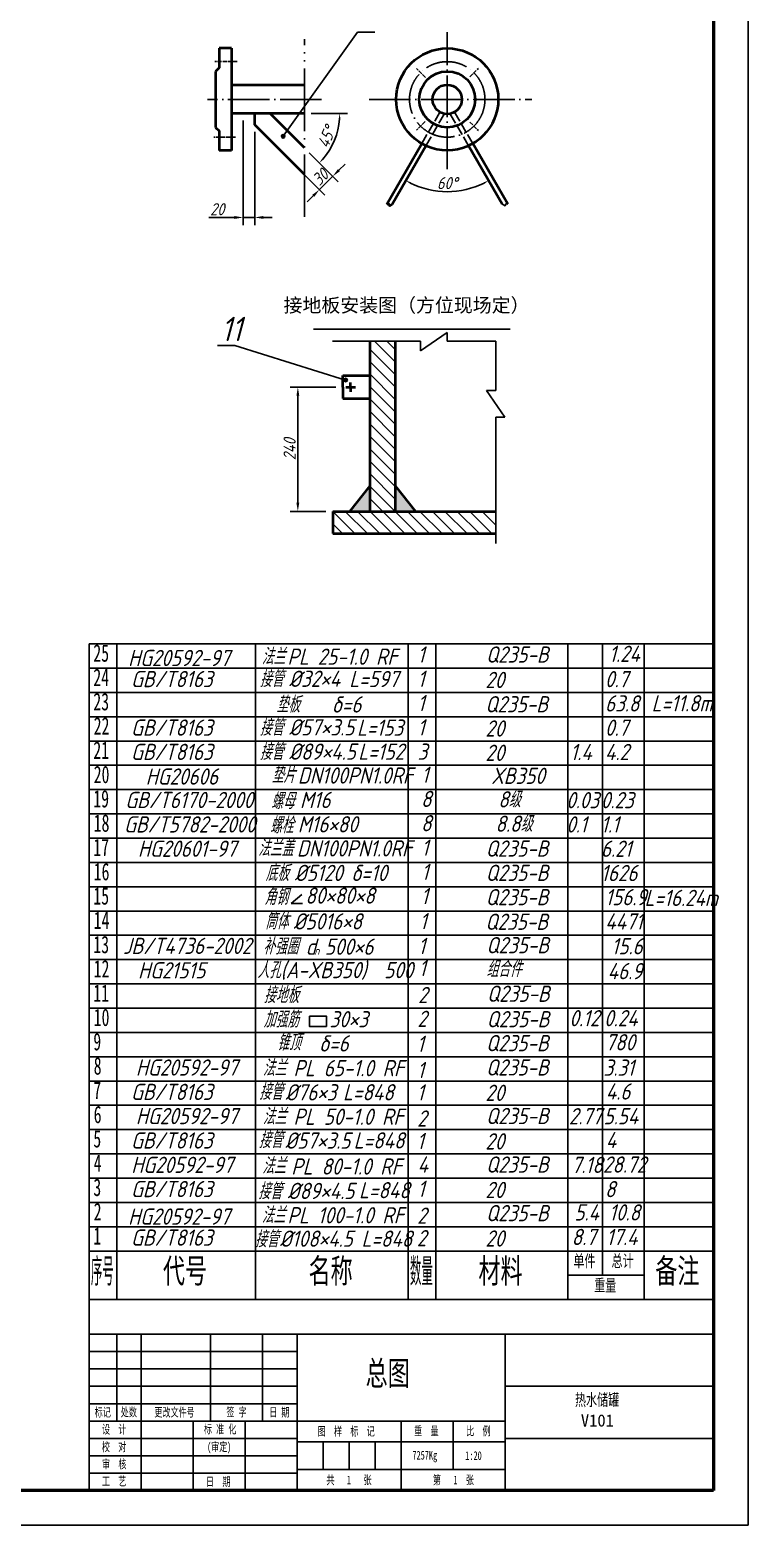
# Model space of a CAD drawing. Header units: millimetres. Extents: x -24031 to -12150, y -76529 to -59709.
# Drawn here: x -16293 to -12150, y -76529 to -67910 of the extents above; entities that cross this region are included whole.
import ezdxf

# ---------------------------------------------------------------- set-up
doc = ezdxf.new("R2010")
doc.units = ezdxf.units.MM
for name, pattern in [('ACAD_ISO02W100', [15, 12, -3]), ('ACAD_ISO04W100', [30, 24, -3, 0, -3]), ('ACAD_ISO05W100', [33, 24, -3, 0, -3, 0, -3])]:
    doc.linetypes.add(name, pattern=pattern)
for name, color, linetype in [('双点划线', 5, 'ACAD_ISO05W100'), ('标注', 254, 'Continuous'), ('点划线', 1, 'ACAD_ISO04W100'), ('点画线', 1, 'ACAD_ISO04W100'), ('细实线', 253, 'Continuous'), ('虚线', 2, 'ACAD_ISO02W100')]:
    doc.layers.add(name, color=color, linetype=linetype)
doc.layers.add('粗实线', color=4, linetype='Continuous', lineweight=40)
doc.styles.add('GB', font='gbeitc.shx', dxfattribs={"bigfont": 'gbcbig.shx'})
doc.styles.get("Standard").update_dxf_attribs({"font": 'SIMFANG.TTF'})
doc.styles.add('TextStyle0', font='SIMFANG.TTF', dxfattribs={"width": 0.34603})
doc.styles.add('标准', font='SIMFANG.TTF', dxfattribs={"width": 0.667})
doc.dimstyles.new('GB$0', dxfattribs={"dimscale": 20, "dimtxt": 3.5, "dimasz": 2.5, "dimexe": 2.25, "dimexo": 2, "dimtad": 1, "dimdec": 0, "dimtxsty": 'GB', "dimcen": 2.5, "dimadec": 0, "dimazin": 0, "dimtfac": 1, "dimtdec": 0, "dimtmove": 0, "dimatfit": 3, "dimfxl": 0, "dimarcsym": 0})
doc.dimstyles.new('GB$2', dxfattribs={"dimscale": 20, "dimtxt": 3.5, "dimasz": 2.5, "dimexe": 2.25, "dimexo": 2, "dimtad": 1, "dimdec": 0, "dimtxsty": 'GB', "dimcen": 2.5, "dimadec": 0, "dimazin": 0, "dimtfac": 1, "dimtdec": 0, "dimtmove": 0, "dimatfit": 3, "dimfxl": 0, "dimarcsym": 0})

# ---------------------------------------------------------------- blocks, each defined once
blk = doc.blocks.new('*D28')
at = {"layer": 'Defpoints', "color": 0}
for p in [(-14488, -69968.8), (-14747.2, -70685.1), (-14545.4, -70685.1)]:
    blk.add_point(p, dxfattribs=at)
at = {"layer": '标注', "color": 0, "lineweight": -2}
for p, q in [((-14528, -69968.8), (-14792.2, -69968.8)), ((-14747.2, -70018.8), (-14747.2, -70635.1)), ((-14585.4, -70685.1), (-14792.2, -70685.1))]:
    blk.add_line(p, q, dxfattribs=at)
at = {"layer": '标注', "color": 0}
for points in [[(-14755.6, -70018.8), (-14738.9, -70018.8), (-14747.2, -69968.8)], [(-14755.6, -70635.1), (-14738.9, -70635.1), (-14747.2, -70685.1)]]:
    blk.add_solid(points, dxfattribs=at)
at = {"layer": '标注', "color": 0, "insert": (-14794.7, -70326.9), "char_height": 70, "attachment_point": 5, "rotation": 90, "style": 'GB'}
blk.add_mtext('240', dxfattribs=at)
blk = doc.blocks.new('*D31')
at = {"layer": 'Defpoints', "color": 0}
for p in [(-14709.7, -68589.3), (-14786.9, -68666.4), (-14622.8, -68830.5)]:
    blk.add_point(p, dxfattribs=at)
at = {"layer": '标注', "color": 0, "lineweight": -2}
for p, q in [((-14758.6, -68694.7), (-14591, -68862.3)), ((-14681.5, -68617.6), (-14513.9, -68785.2)), ((-14510.3, -68718), (-14475, -68682.7)), ((-14545.7, -68753.4), (-14622.8, -68830.5)), ((-14658.2, -68865.9), (-14693.5, -68901.2))]:
    blk.add_line(p, q, dxfattribs=at)
at = {"layer": '标注', "color": 0}
for points in [[(-14516.2, -68712.1), (-14504.4, -68723.9), (-14545.7, -68753.4)], [(-14664.1, -68860), (-14652.3, -68871.7), (-14622.8, -68830.5)]]:
    blk.add_solid(points, dxfattribs=at)
at = {"layer": '标注', "color": 0, "insert": (-14617.8, -68758.3), "char_height": 70, "attachment_point": 5, "rotation": 45, "style": 'GB'}
blk.add_mtext('30', dxfattribs=at)
blk = doc.blocks.new('*D32')
at = {"layer": 'Defpoints', "color": 0}
for p in [(-15129.9, -68392.1), (-14906.9, -68392.1), (-14709.7, -68392.1), (-14709.7, -68589.3), (-14559.4, -68592.8)]:
    blk.add_point(p, dxfattribs=at)
at = {"layer": '标注', "color": 0, "lineweight": -2}
for p, q in [((-14669.7, -68392.1), (-14460.6, -68392.1)), ((-14681.5, -68617.6), (-14591.3, -68707.7))]:
    blk.add_line(p, q, dxfattribs=at)
blk.add_arc((-14906.9, -68392.1), 401.3, 319.28426, 355.71574, dxfattribs=at)
at = {"layer": '标注', "color": 0}
for points in [[(-14511.7, -68421.9), (-14501.7, -68422.3), (-14505.6, -68392.1)], [(-14599.1, -68657.3), (-14606.4, -68650.5), (-14623.2, -68675.9)]]:
    blk.add_solid(points, dxfattribs=at)
at = {"layer": '标注', "color": 0, "insert": (-14581.8, -68526.8), "char_height": 70, "attachment_point": 5, "rotation": 67.5, "style": 'GB'}
blk.add_mtext('45°', dxfattribs=at)
blk = doc.blocks.new('*D33')
at = {"layer": 'Defpoints', "color": 0}
for p in [(-14008.3, -68577.3), (-13762.9, -68577.6), (-13968.5, -68834.8), (-14202.7, -68914.1), (-13568.6, -68914.1)]:
    blk.add_point(p, dxfattribs=at)
at = {"layer": '标注', "color": 0, "lineweight": -2}
blk.add_arc((-13885.7, -68364.9), 477.2, 243.60274, 296.39726, dxfattribs=at)
at = {"layer": '标注', "color": 0}
for points in [[(-14100.2, -68796.7), (-14095.5, -68787.9), (-14124.3, -68778.2)], [(-13675.9, -68787.9), (-13671.2, -68796.7), (-13647.1, -68778.2)]]:
    blk.add_solid(points, dxfattribs=at)
at = {"layer": '标注', "color": 0, "insert": (-13885.7, -68792.7), "char_height": 70, "attachment_point": 5, "style": 'GB'}
blk.add_mtext('60°', dxfattribs=at)
blk = doc.blocks.new('*D30')
at = {"layer": 'Defpoints', "color": 0}
for p in [(-15063.1, -68392.1), (-14996.1, -68457.2), (-15063.1, -68990.8)]:
    blk.add_point(p, dxfattribs=at)
at = {"layer": '标注', "color": 0, "lineweight": -2}
for p, q in [((-15063.1, -68432.1), (-15063.1, -69035.8)), ((-14996.1, -68497.2), (-14996.1, -69035.8)), ((-15113.1, -68990.8), (-15261, -68990.8)), ((-14996.1, -68990.8), (-15063.1, -68990.8)), ((-14946.1, -68990.8), (-14896.1, -68990.8))]:
    blk.add_line(p, q, dxfattribs=at)
at = {"layer": '标注', "color": 0}
for points in [[(-15113.1, -68982.4), (-15113.1, -68999.1), (-15063.1, -68990.8)], [(-14946.1, -68982.4), (-14946.1, -68999.1), (-14996.1, -68990.8)]]:
    blk.add_solid(points, dxfattribs=at)
at = {"layer": '标注', "color": 0, "insert": (-15212, -68943.3), "char_height": 70, "attachment_point": 5, "style": 'GB'}
blk.add_mtext('20', dxfattribs=at)

msp = doc.modelspace()

# ---------------------------------------------------------------- hatches: boundary and pattern name
h = msp.add_hatch()
h.set_pattern_fill('ANSI31', color=256, scale=16, angle=90, style=0)
h.set_pattern_definition([(135, (190.183, 501.55), (-35.921024, -35.921024), [])])
h.paths.add_polyline_path([(-14186.3, -69704.7), (-14332.7, -69704.7), (-14332.7, -70685.1), (-14186.3, -70685.1)])
h.paths.add_polyline_path([(-14545.4, -70685.1), (-14545.4, -70813.1), (-13604.9, -70813.1), (-13604.9, -70685.1)])
h = msp.add_hatch(color=256)
h.paths.add_polyline_path([(-14332.7, -70538.2), (-14449.7, -70685.1), (-14332.7, -70685.1)])
h.paths.add_polyline_path([(-14186.3, -70685.1), (-14069.3, -70685.1), (-14186.3, -70538.2)])
at = {"layer": '细实线'}
for points in [[(-14822.1, -68522.7, -1), (-14842.1, -68522.7, -1)], [(-14481.7, -69928, 1), (-14461.7, -69928, 1)]]:
    msp.add_hatch(color=256, dxfattribs=at).paths.add_polyline_path(points)

# ---------------------------------------------------------------- linework, layer by layer
at = {"lineweight": -3}
for p, q in [((-12150.6, -59708.8), (-12150.6, -76528.8)), ((-15950.6, -71588.8), (-15950.6, -71448.8)), ((-12350.6, -71448.8), (-15950.6, -71448.8)), ((-12350.6, -71448.8), (-15950.6, -71448.8)), ((-15790.6, -72288.8), (-15790.6, -71448.8)), ((-14990.6, -71588.8), (-14990.6, -71448.8)), ((-14110.6, -71588.8), (-14110.6, -71448.8)), ((-13950.6, -71588.8), (-13950.6, -71448.8)), ((-13190.6, -71588.8), (-13190.6, -71448.8)), ((-12990.6, -71588.8), (-12990.6, -71448.8)), ((-12750.6, -71588.8), (-12750.6, -71448.8)), ((-15950.6, -71728.8), (-15950.6, -71588.8)), ((-12350.6, -71588.8), (-15950.6, -71588.8)), ((-12350.6, -71588.8), (-15950.6, -71588.8)), ((-12350.6, -71588.8), (-15950.6, -71588.8)), ((-12350.6, -71588.8), (-15950.6, -71588.8)), ((-14990.6, -71728.8), (-14990.6, -71588.8)), ((-14110.6, -71728.8), (-14110.6, -71588.8)), ((-13950.6, -71728.8), (-13950.6, -71588.8)), ((-13190.6, -71728.8), (-13190.6, -71588.8)), ((-12990.6, -71728.8), (-12990.6, -71588.8)), ((-12750.6, -71728.8), (-12750.6, -71588.8)), ((-15950.6, -71868.8), (-15950.6, -71728.8)), ((-12350.6, -71728.8), (-15950.6, -71728.8)), ((-12350.6, -71728.8), (-15950.6, -71728.8)), ((-12350.6, -71728.8), (-15950.6, -71728.8)), ((-12350.6, -71728.8), (-15950.6, -71728.8)), ((-14990.6, -71868.8), (-14990.6, -71728.8)), ((-14990.6, -71868.8), (-14990.6, -71728.8)), ((-14110.6, -71868.8), (-14110.6, -71728.8)), ((-14110.6, -71868.8), (-14110.6, -71728.8)), ((-13950.6, -71868.8), (-13950.6, -71728.8)), ((-13950.6, -71868.8), (-13950.6, -71728.8)), ((-13190.6, -71868.8), (-13190.6, -71728.8)), ((-13190.6, -71868.8), (-13190.6, -71728.8)), ((-12990.6, -71868.8), (-12990.6, -71728.8)), ((-12990.6, -71868.8), (-12990.6, -71728.8)), ((-12750.6, -71868.8), (-12750.6, -71728.8)), ((-12750.6, -71868.8), (-12750.6, -71728.8)), ((-12350.6, -71868.8), (-15950.6, -71868.8)), ((-15950.6, -72008.8), (-15950.6, -71868.8)), ((-12350.6, -71868.8), (-15950.6, -71868.8)), ((-12350.6, -71868.8), (-15950.6, -71868.8)), ((-12350.6, -71868.8), (-15950.6, -71868.8)), ((-12350.6, -71868.8), (-15950.6, -71868.8)), ((-12350.6, -71868.8), (-15950.6, -71868.8)), ((-14990.6, -72008.8), (-14990.6, -71868.8)), ((-14110.6, -72008.8), (-14110.6, -71868.8)), ((-13950.6, -72008.8), (-13950.6, -71868.8)), ((-13190.6, -72008.8), (-13190.6, -71868.8)), ((-12990.6, -72008.8), (-12990.6, -71868.8)), ((-12750.6, -72008.8), (-12750.6, -71868.8)), ((-12350.6, -72008.8), (-15950.6, -72008.8)), ((-15950.6, -72148.8), (-15950.6, -72008.8)), ((-12350.6, -72008.8), (-15950.6, -72008.8)), ((-14990.6, -72148.8), (-14990.6, -72008.8)), ((-14110.6, -72148.8), (-14110.6, -72008.8)), ((-13950.6, -72148.8), (-13950.6, -72008.8)), ((-13190.6, -72148.8), (-13190.6, -72008.8)), ((-12990.6, -72148.8), (-12990.6, -72008.8)), ((-12750.6, -72148.8), (-12750.6, -72008.8)), ((-12350.6, -72148.8), (-15950.6, -72148.8)), ((-15950.6, -72288.8), (-15950.6, -72148.8)), ((-14990.6, -72288.8), (-14990.6, -72148.8)), ((-14110.6, -72288.8), (-14110.6, -72148.8)), ((-13950.6, -72288.8), (-13950.6, -72148.8)), ((-13190.6, -72288.8), (-13190.6, -72148.8)), ((-12990.6, -72288.8), (-12990.6, -72148.8)), ((-12750.6, -72288.8), (-12750.6, -72148.8)), ((-12350.6, -72288.8), (-15950.6, -72288.8)), ((-15950.6, -72428.8), (-15950.6, -72288.8)), ((-12350.6, -72288.8), (-15950.6, -72288.8)), ((-15790.6, -72428.8), (-15790.6, -72288.8)), ((-14990.6, -72428.8), (-14990.6, -72288.8)), ((-14110.6, -72428.8), (-14110.6, -72288.8)), ((-13950.6, -72428.8), (-13950.6, -72288.8)), ((-13190.6, -72428.8), (-13190.6, -72288.8)), ((-12990.6, -72428.8), (-12990.6, -72288.8)), ((-12750.6, -72428.8), (-12750.6, -72288.8)), ((-12350.6, -72428.8), (-15950.6, -72428.8)), ((-15950.6, -72568.8), (-15950.6, -72428.8)), ((-12350.6, -72428.8), (-15950.6, -72428.8)), ((-15790.6, -72568.8), (-15790.6, -72428.8)), ((-14990.6, -72568.8), (-14990.6, -72428.8)), ((-14110.6, -72568.8), (-14110.6, -72428.8)), ((-13950.6, -72568.8), (-13950.6, -72428.8)), ((-13190.6, -72568.8), (-13190.6, -72428.8)), ((-12990.6, -72568.8), (-12990.6, -72428.8)), ((-12750.6, -72568.8), (-12750.6, -72428.8)), ((-12350.6, -72568.8), (-15950.6, -72568.8)), ((-15950.6, -72708.8), (-15950.6, -72568.8)), ((-12350.6, -72568.8), (-15950.6, -72568.8)), ((-15790.6, -72708.8), (-15790.6, -72568.8)), ((-14990.6, -72708.8), (-14990.6, -72568.8)), ((-14110.6, -72708.8), (-14110.6, -72568.8)), ((-13950.6, -72708.8), (-13950.6, -72568.8)), ((-13190.6, -72708.8), (-13190.6, -72568.8)), ((-12990.6, -72708.8), (-12990.6, -72568.8)), ((-12750.6, -72708.8), (-12750.6, -72568.8)), ((-12350.6, -72708.8), (-15950.6, -72708.8)), ((-15950.6, -72848.8), (-15950.6, -72708.8)), ((-15790.6, -72848.8), (-15790.6, -72708.8)), ((-14990.6, -72848.8), (-14990.6, -72708.8)), ((-14110.6, -72848.8), (-14110.6, -72708.8)), ((-13950.6, -72848.8), (-13950.6, -72708.8)), ((-13190.6, -72848.8), (-13190.6, -72708.8)), ((-12990.6, -72848.8), (-12990.6, -72708.8)), ((-12750.6, -72848.8), (-12750.6, -72708.8)), ((-12350.6, -72848.8), (-15950.6, -72848.8)), ((-15950.6, -72988.8), (-15950.6, -72848.8)), ((-12350.6, -72848.8), (-15950.6, -72848.8)), ((-15790.6, -72988.8), (-15790.6, -72848.8)), ((-14990.6, -72988.8), (-14990.6, -72848.8)), ((-14110.6, -72988.8), (-14110.6, -72848.8)), ((-13950.6, -72988.8), (-13950.6, -72848.8)), ((-13190.6, -72988.8), (-13190.6, -72848.8)), ((-12990.6, -72988.8), (-12990.6, -72848.8)), ((-12750.6, -72988.8), (-12750.6, -72848.8)), ((-12350.6, -72988.8), (-15950.6, -72988.8)), ((-15950.6, -73128.8), (-15950.6, -72988.8)), ((-15790.6, -73128.8), (-15790.6, -72988.8)), ((-14990.6, -73128.8), (-14990.6, -72988.8)), ((-14110.6, -73128.8), (-14110.6, -72988.8)), ((-13950.6, -73128.8), (-13950.6, -72988.8)), ((-13190.6, -73128.8), (-13190.6, -72988.8)), ((-12990.6, -73128.8), (-12990.6, -72988.8)), ((-12750.6, -73128.8), (-12750.6, -72988.8)), ((-12350.6, -73128.8), (-15950.6, -73128.8)), ((-15950.6, -73268.8), (-15950.6, -73128.8)), ((-12350.6, -73128.8), (-15950.6, -73128.8)), ((-15790.6, -73268.8), (-15790.6, -73128.8)), ((-14990.6, -73268.8), (-14990.6, -73128.8)), ((-14110.6, -73268.8), (-14110.6, -73128.8)), ((-13950.6, -73268.8), (-13950.6, -73128.8)), ((-13190.6, -73268.8), (-13190.6, -73128.8)), ((-12990.6, -73268.8), (-12990.6, -73128.8)), ((-12750.6, -73268.8), (-12750.6, -73128.8)), ((-12350.6, -73268.8), (-15950.6, -73268.8)), ((-15950.6, -73408.8), (-15950.6, -73268.8)), ((-15790.6, -73408.8), (-15790.6, -73268.8)), ((-14110.6, -73408.8), (-14110.6, -73268.8)), ((-13950.6, -73408.8), (-13950.6, -73268.8)), ((-13190.6, -73408.8), (-13190.6, -73268.8)), ((-12990.6, -73408.8), (-12990.6, -73268.8)), ((-12750.6, -73408.8), (-12750.6, -73268.8)), ((-12350.6, -73408.8), (-15950.6, -73408.8)), ((-15950.6, -73548.8), (-15950.6, -73408.8)), ((-12350.6, -73408.8), (-15950.6, -73408.8)), ((-15790.6, -73548.8), (-15790.6, -73408.8)), ((-15790.6, -73548.8), (-15790.6, -73408.8)), ((-14990.6, -73548.8), (-14990.6, -73408.8)), ((-14990.6, -73548.8), (-14990.6, -73408.8)), ((-14110.6, -73548.8), (-14110.6, -73408.8)), ((-14110.6, -73548.8), (-14110.6, -73408.8)), ((-13950.6, -73548.8), (-13950.6, -73408.8)), ((-13950.6, -73548.8), (-13950.6, -73408.8)), ((-13190.6, -73548.8), (-13190.6, -73408.8)), ((-13190.6, -73548.8), (-13190.6, -73408.8)), ((-12990.6, -73548.8), (-12990.6, -73408.8)), ((-12990.6, -73548.8), (-12990.6, -73408.8)), ((-12750.6, -73548.8), (-12750.6, -73408.8)), ((-12750.6, -73548.8), (-12750.6, -73408.8)), ((-12350.6, -73548.8), (-15950.6, -73548.8)), ((-15950.6, -73688.8), (-15950.6, -73548.8)), ((-15790.6, -73688.8), (-15790.6, -73548.8)), ((-15790.6, -73688.8), (-15790.6, -73548.8)), ((-14990.6, -73688.8), (-14990.6, -73548.8)), ((-14990.6, -73688.8), (-14990.6, -73548.8)), ((-14110.6, -73688.8), (-14110.6, -73548.8)), ((-14110.6, -73688.8), (-14110.6, -73548.8)), ((-13950.6, -73688.8), (-13950.6, -73548.8)), ((-13950.6, -73688.8), (-13950.6, -73548.8)), ((-13190.6, -73688.8), (-13190.6, -73548.8)), ((-13190.6, -73688.8), (-13190.6, -73548.8)), ((-12990.6, -73688.8), (-12990.6, -73548.8)), ((-12990.6, -73688.8), (-12990.6, -73548.8)), ((-12750.6, -73688.8), (-12750.6, -73548.8)), ((-12750.6, -73688.8), (-12750.6, -73548.8)), ((-12350.6, -73688.8), (-15950.6, -73688.8)), ((-15950.6, -73828.8), (-15950.6, -73688.8)), ((-12350.6, -73688.8), (-15950.6, -73688.8)), ((-15790.6, -73828.8), (-15790.6, -73688.8)), ((-14990.6, -73828.8), (-14990.6, -73688.8)), ((-14110.6, -73828.8), (-14110.6, -73688.8)), ((-13950.6, -73828.8), (-13950.6, -73688.8)), ((-13190.6, -73828.8), (-13190.6, -73688.8)), ((-12990.6, -73828.8), (-12990.6, -73688.8)), ((-12750.6, -73828.8), (-12750.6, -73688.8)), ((-12350.6, -73828.8), (-15950.6, -73828.8)), ((-15950.6, -73968.8), (-15950.6, -73828.8)), ((-15790.6, -73968.8), (-15790.6, -73828.8)), ((-14990.6, -73968.8), (-14990.6, -73828.8)), ((-14990.6, -73968.8), (-14990.6, -73828.8)), ((-14110.6, -73968.8), (-14110.6, -73828.8)), ((-14110.6, -73968.8), (-14110.6, -73828.8)), ((-13950.6, -73968.8), (-13950.6, -73828.8)), ((-13950.6, -73968.8), (-13950.6, -73828.8)), ((-13190.6, -73968.8), (-13190.6, -73828.8)), ((-13190.6, -73968.8), (-13190.6, -73828.8)), ((-12990.6, -73968.8), (-12990.6, -73828.8)), ((-12990.6, -73968.8), (-12990.6, -73828.8)), ((-12750.6, -73968.8), (-12750.6, -73828.8)), ((-12750.6, -73968.8), (-12750.6, -73828.8)), ((-12350.6, -73968.8), (-15950.6, -73968.8)), ((-15950.6, -74108.8), (-15950.6, -73968.8)), ((-12350.6, -73968.8), (-15950.6, -73968.8)), ((-15790.6, -74108.8), (-15790.6, -73968.8)), ((-14990.6, -74108.8), (-14990.6, -73968.8)), ((-14990.6, -74108.8), (-14990.6, -73968.8)), ((-14110.6, -74108.8), (-14110.6, -73968.8)), ((-14110.6, -74108.8), (-14110.6, -73968.8)), ((-13950.6, -74108.8), (-13950.6, -73968.8)), ((-13950.6, -74108.8), (-13950.6, -73968.8)), ((-13190.6, -74108.8), (-13190.6, -73968.8)), ((-13190.6, -74108.8), (-13190.6, -73968.8)), ((-12990.6, -74108.8), (-12990.6, -73968.8)), ((-12990.6, -74108.8), (-12990.6, -73968.8)), ((-12750.6, -74108.8), (-12750.6, -73968.8)), ((-12750.6, -74108.8), (-12750.6, -73968.8)), ((-12350.6, -74108.8), (-15950.6, -74108.8)), ((-15950.6, -74248.8), (-15950.6, -74108.8)), ((-15790.6, -74248.8), (-15790.6, -74108.8)), ((-14990.6, -74248.8), (-14990.6, -74108.8)), ((-14110.6, -74248.8), (-14110.6, -74108.8)), ((-13950.6, -74248.8), (-13950.6, -74108.8)), ((-13190.6, -74248.8), (-13190.6, -74108.8)), ((-12990.6, -74248.8), (-12990.6, -74108.8)), ((-12750.6, -74248.8), (-12750.6, -74108.8)), ((-12350.6, -74248.8), (-15950.6, -74248.8)), ((-15950.6, -74388.8), (-15950.6, -74248.8)), ((-12350.6, -74248.8), (-15950.6, -74248.8)), ((-15790.6, -74388.8), (-15790.6, -74248.8)), ((-14990.6, -74388.8), (-14990.6, -74248.8)), ((-14110.6, -74388.8), (-14110.6, -74248.8)), ((-13950.6, -74388.8), (-13950.6, -74248.8)), ((-13190.6, -74388.8), (-13190.6, -74248.8)), ((-12990.6, -74388.8), (-12990.6, -74248.8)), ((-12750.6, -74388.8), (-12750.6, -74248.8)), ((-12350.6, -74388.8), (-15950.6, -74388.8)), ((-15950.6, -74528.8), (-15950.6, -74388.8)), ((-15790.6, -74528.8), (-15790.6, -74388.8)), ((-14990.6, -74528.8), (-14990.6, -74388.8)), ((-14110.6, -74528.8), (-14110.6, -74388.8)), ((-13950.6, -74528.8), (-13950.6, -74388.8)), ((-13190.6, -74528.8), (-13190.6, -74388.8)), ((-12990.6, -74528.8), (-12990.6, -74388.8)), ((-12750.6, -74528.8), (-12750.6, -74388.8)), ((-12350.6, -74528.8), (-15950.6, -74528.8)), ((-15950.6, -74668.8), (-15950.6, -74528.8)), ((-12350.6, -74528.8), (-15950.6, -74528.8)), ((-15790.6, -74668.8), (-15790.6, -74528.8)), ((-14990.6, -74668.8), (-14990.6, -74528.8)), ((-14110.6, -74668.8), (-14110.6, -74528.8)), ((-13950.6, -74668.8), (-13950.6, -74528.8)), ((-13190.6, -74668.8), (-13190.6, -74528.8)), ((-12990.6, -74668.8), (-12990.6, -74528.8)), ((-12750.6, -74668.8), (-12750.6, -74528.8)), ((-12350.6, -74668.8), (-15950.6, -74668.8)), ((-15950.6, -74808.8), (-15950.6, -74668.8)), ((-15790.6, -74808.8), (-15790.6, -74668.8)), ((-14990.6, -74808.8), (-14990.6, -74668.8)), ((-14110.6, -74808.8), (-14110.6, -74668.8)), ((-13950.6, -74808.8), (-13950.6, -74668.8)), ((-13190.6, -74808.8), (-13190.6, -74668.8)), ((-12990.6, -74808.8), (-12990.6, -74668.8)), ((-12750.6, -74808.8), (-12750.6, -74668.8)), ((-12350.6, -74808.8), (-12350.6, -74668.8)), ((-12350.6, -74808.8), (-15950.6, -74808.8)), ((-15950.6, -74948.8), (-15950.6, -74808.8)), ((-12350.6, -74808.8), (-15950.6, -74808.8)), ((-15790.6, -74948.8), (-15790.6, -74808.8)), ((-14990.6, -74948.8), (-14990.6, -74808.8)), ((-14110.6, -74948.8), (-14110.6, -74808.8)), ((-13950.6, -74948.8), (-13950.6, -74808.8)), ((-13190.6, -74948.8), (-13190.6, -74808.8)), ((-12990.6, -74948.8), (-12990.6, -74808.8)), ((-12750.6, -74948.8), (-12750.6, -74808.8)), ((-12350.6, -74948.8), (-12350.6, -74808.8)), ((-15950.6, -75228.8), (-15950.6, -74948.8)), ((-15790.6, -74948.8), (-15950.6, -74948.8)), ((-12350.6, -74948.8), (-15950.6, -74948.8)), ((-15790.6, -74948.8), (-15790.6, -75228.8)), ((-15790.6, -75228.8), (-15790.6, -74948.8)), ((-14990.6, -74948.8), (-15790.6, -74948.8)), ((-14990.6, -74948.8), (-14990.6, -75228.8)), ((-14990.6, -75228.8), (-14990.6, -74948.8)), ((-14110.6, -74948.8), (-14990.6, -74948.8)), ((-14110.6, -74948.8), (-14110.6, -75228.8)), ((-14110.6, -75228.8), (-14110.6, -74948.8)), ((-13950.6, -74948.8), (-14110.6, -74948.8)), ((-13950.6, -74948.8), (-13950.6, -75228.8)), ((-13950.6, -75228.8), (-13950.6, -74948.8)), ((-13190.6, -74948.8), (-13950.6, -74948.8)), ((-13190.6, -74948.8), (-13190.6, -75228.8)), ((-13190.6, -75088.8), (-13190.6, -74948.8)), ((-12990.6, -74948.8), (-13190.6, -74948.8)), ((-12990.6, -74948.8), (-12990.6, -75088.8)), ((-12990.6, -75088.8), (-12990.6, -74948.8)), ((-12750.6, -74948.8), (-12990.6, -74948.8)), ((-12750.6, -74948.8), (-12750.6, -75088.8)), ((-12750.6, -75228.8), (-12750.6, -74948.8)), ((-12350.6, -74948.8), (-12750.6, -74948.8)), ((-12350.6, -74948.8), (-12350.6, -75228.8)), ((-12350.6, -75228.8), (-12350.6, -74948.8)), ((-12350.6, -74948.8), (-12350.6, -75228.8)), ((-13190.6, -75228.8), (-13190.6, -75088.8)), ((-12750.6, -75088.8), (-13190.6, -75088.8)), ((-13190.6, -75088.8), (-12990.6, -75088.8)), ((-12990.6, -75088.8), (-12750.6, -75088.8)), ((-12750.6, -75088.8), (-12750.6, -75228.8)), ((-15950.6, -75228.8), (-15790.6, -75228.8)), ((-12350.6, -75228.8), (-15950.6, -75228.8)), ((-15950.6, -75228.8), (-15950.6, -75428.8)), ((-15790.6, -75228.8), (-14990.6, -75228.8)), ((-14990.6, -75228.8), (-14110.6, -75228.8)), ((-14110.6, -75228.8), (-13950.6, -75228.8)), ((-13950.6, -75228.8), (-13190.6, -75228.8)), ((-13190.6, -75228.8), (-12750.6, -75228.8)), ((-12750.6, -75228.8), (-12350.6, -75228.8)), ((-12350.6, -75428.8), (-12350.6, -75228.8)), ((-15950.6, -76328.8), (-15950.6, -75428.8)), ((-15950.6, -75428.8), (-12350.6, -75428.8)), ((-15950.6, -75428.8), (-12350.6, -75428.8)), ((-15790.6, -75928.8), (-15790.6, -75428.8)), ((-15650.6, -75428.8), (-15650.6, -76328.8)), ((-15250.6, -75928.8), (-15250.6, -75428.8)), ((-14950.6, -75928.8), (-14950.6, -75428.8)), ((-14750.6, -75428.8), (-14750.6, -76328.8)), ((-13550.6, -75428.8), (-13550.6, -76328.8)), ((-12350.6, -75428.8), (-12350.6, -76328.8)), ((-15950.6, -75528.8), (-14750.6, -75528.8)), ((-15950.6, -75628.8), (-14750.6, -75628.8)), ((-15950.6, -75728.8), (-14750.6, -75728.8)), ((-12350.6, -75728.8), (-13550.6, -75728.8)), ((-15950.6, -75828.8), (-14750.6, -75828.8)), ((-15950.6, -75928.8), (-13550.6, -75928.8)), ((-15350.6, -75928.8), (-15350.6, -76328.8)), ((-15050.6, -75928.8), (-15050.6, -76328.8)), ((-14150.6, -75928.8), (-14150.6, -76328.8)), ((-13850.6, -75928.8), (-13850.6, -76208.8)), ((-15950.6, -76028.8), (-14750.6, -76028.8)), ((-14750.6, -76048.8), (-13550.6, -76048.8)), ((-14600.6, -76048.8), (-14600.6, -76208.8)), ((-14450.6, -76048.8), (-14450.6, -76208.8)), ((-14300.6, -76048.8), (-14300.6, -76208.8)), ((-12350.6, -76028.8), (-13550.6, -76028.8)), ((-15950.6, -76128.8), (-14750.6, -76128.8)), ((-15950.6, -76228.8), (-15350.6, -76228.8)), ((-15350.6, -76228.8), (-14750.6, -76228.8)), ((-14750.6, -76208.8), (-13550.6, -76208.8)), ((-12150.4, -76285.8), (-12150.4, -76264.8)), ((-12350.6, -76328.8), (-15950.6, -76328.8)), ((-12150.4, -76306.8), (-12150.4, -76285.8)), ((-12150.4, -76306.8), (-12150.4, -76348.8)), ((-12150.4, -76348.8), (-12150.4, -76306.8)), ((-12150.4, -76306.8), (-12150.4, -76348.8)), ((-12150.4, -76378.8), (-12150.4, -76348.8)), ((-12150.4, -76378.8), (-12150.4, -76513.8)), ((-12150.6, -76528.8), (-24030.6, -76528.8))]:
    msp.add_line(p, q, dxfattribs=at)
at = {"lineweight": 50}
for p, q in [((-12350.6, -59908.8), (-12350.6, -76328.8)), ((-12350.6, -76328.8), (-23530.6, -76328.8))]:
    msp.add_line(p, q, dxfattribs=at)
for p, q in [((-14990.6, -73268.8), (-14990.6, -73408.8)), ((-12150.6, -76528.8), (-12150.6, -75637.8)), ((-12150.4, -75637.8), (-12150.4, -76513.8))]:
    msp.add_line(p, q)
at = {"layer": '双点划线', "ltscale": 15}
msp.add_line((-14709.7, -68987.8), (-14709.7, -67963.7), dxfattribs=at)
at = {"layer": '标注'}
for p, q in [((-14657.8, -69635.5), (-13521.9, -69635.5)), ((-14547.5, -69704.7), (-14039.6, -69704.7)), ((-14039.6, -69758.9), (-13885.1, -69653)), ((-14039.6, -69704.7), (-14039.6, -69758.9)), ((-13885.1, -69653), (-13885.1, -69704.7)), ((-13885.1, -69704.7), (-13604.9, -69704.7)), ((-13604.9, -69704.7), (-13604.9, -69987.4)), ((-13604.9, -69987.4), (-13659, -69987.4)), ((-13659, -69987.4), (-13553.2, -70141.9)), ((-13553.2, -70141.9), (-13604.9, -70141.9)), ((-13604.9, -70141.9), (-13604.9, -70422.2)), ((-13604.9, -70422.2), (-13604.9, -70869.6)), ((-14724.5, -72892.7), (-14784.8, -72945.2)), ((-14784.8, -72945.2), (-14719.9, -72945.2))]:
    msp.add_line(p, q, dxfattribs=at)
msp.add_lwpolyline([(-14680.7, -73594.8), (-14582.5, -73594.8), (-14582.5, -73654.2), (-14680.7, -73654.2)], close=True, dxfattribs=at)
msp.add_spline([(-13537, -68914.1), (-13548.8, -68914.1), (-13548.8, -68920.9), (-13568.6, -68914.1)], degree=3, dxfattribs=at)
at = {"layer": '点划线'}
for p, q in [((-15096.4, -68092.6), (-15226.9, -68092.6)), ((-14011.3, -68184.3), (-14063.4, -68132.1)), ((-13756.2, -68181), (-13706.2, -68131.1)), ((-14013.3, -68437.5), (-14062.6, -68486.7)), ((-13755.5, -68440.7), (-13706.3, -68490)), ((-15106.3, -68527.8), (-15232.6, -68527.8))]:
    msp.add_line(p, q, dxfattribs=at)
at = {"layer": '点画线', "ltscale": 10}
for p, q in [((-13885.7, -68712.2), (-13885.7, -67922)), ((-14610.1, -68310.2), (-15268, -68310.2)), ((-14336.8, -68310.2), (-13398.3, -68310.2))]:
    msp.add_line(p, q, dxfattribs=at)
msp.add_circle((-13885.7, -68310.2), 217.6, dxfattribs=at)
at = {"layer": '粗实线'}
for p, q in [((-15129.9, -68015.8), (-15201.5, -68015.8)), ((-15201.5, -68015.8), (-15201.5, -68128.5)), ((-15129.9, -68015.8), (-15129.9, -68604.6)), ((-15201.5, -68128.5), (-15222, -68148.9)), ((-15222, -68148.9), (-15222, -68471.5)), ((-14709.7, -68228.3), (-15129.9, -68228.3)), ((-14709.7, -68392.1), (-15129.9, -68392.1)), ((-14996.1, -68457.2), (-14996.1, -68392.1)), ((-14709.7, -68589.3), (-14906.9, -68392.1)), ((-15222, -68471.5), (-15201.5, -68492)), ((-15201.5, -68492), (-15201.5, -68604.6)), ((-14709.7, -68743.6), (-14996.1, -68457.2)), ((-15129.9, -68604.6), (-15201.5, -68604.6)), ((-14234.3, -68914.1), (-14032.9, -68565.2)), ((-14202.7, -68914.1), (-14008.3, -68577.3)), ((-13568.6, -68914.1), (-13762.9, -68577.6)), ((-13537, -68914.1), (-13738.4, -68565.2)), ((-14332.7, -69704.7), (-14332.7, -70685.1)), ((-14186.3, -69704.7), (-14186.3, -70685.1)), ((-14488, -69968.8), (-14488, -69902.4)), ((-14488, -69902.4), (-14332.7, -69902.4)), ((-14488, -69968.8), (-14488, -70035.1)), ((-14470.6, -69968.8), (-14415.4, -69968.8)), ((-14443, -69968.8), (-14443, -69941.8)), ((-14443, -69968.8), (-14443, -69995.7)), ((-14488, -70035.1), (-14332.7, -70035.1)), ((-14332.7, -70538.2), (-14449.7, -70685.1)), ((-14186.3, -70538.2), (-14069.3, -70685.1)), ((-14545.4, -70685.1), (-13604.9, -70685.1)), ((-14545.4, -70685.1), (-14545.4, -70813.1)), ((-14545.4, -70813.1), (-13604.9, -70813.1))]:
    msp.add_line(p, q, dxfattribs=at)
for radius in [294.4, 161.3, 84.5]:
    msp.add_circle((-13885.7, -68310.2), radius, dxfattribs=at)
msp.add_spline([(-14234.3, -68914.1), (-14220.6, -68914.1), (-14220.6, -68920.4), (-14202.7, -68914.1)], degree=3, dxfattribs=at)
at = {"layer": '细实线'}
for p, q in [((-14832.1, -68522.7), (-14404.1, -67922.8)), ((-14404.1, -67922.8), (-14304.1, -67922.8)), ((-15111, -69729.1), (-15211, -69729.1)), ((-14471.7, -69928), (-15111, -69729.1))]:
    msp.add_line(p, q, dxfattribs=at)
for centre in [(-14832.1, -68522.7), (-14471.7, -69928)]:
    msp.add_circle(centre, 10, dxfattribs=at)
at = {"layer": '虚线', "ltscale": 5}
for p, q in [((-14032.9, -68565.2), (-13927.9, -68383.4)), ((-14008.6, -68577.7), (-13902, -68393.1)), ((-13762.8, -68577.7), (-13869.4, -68393.1)), ((-13738.4, -68565.2), (-13843.4, -68383.4))]:
    msp.add_line(p, q, dxfattribs=at)

# ---------------------------------------------------------------- texts
at = {"lineweight": -3, "style": '标准', "width": 0.667}
for s, height, p in [('25', 100, (-15926.7, -71551.8)), ('24', 100, (-15926.7, -71691.8)), ('23', 100, (-15926.7, -71831.8)), ('22', 100, (-15924.6, -71971.8)), ('21', 100, (-15926.7, -72111.8)), ('20', 100, (-15924.6, -72251.8)), ('19', 100, (-15926.7, -72391.8)), ('18', 100, (-15924.6, -72531.8)), ('17', 100, (-15926.7, -72671.8)), ('16', 100, (-15924.6, -72811.8)), ('15', 100, (-15926.7, -72951.8)), ('14', 100, (-15924.6, -73091.8)), ('13', 100, (-15926.7, -73231.8)), ('12', 100, (-15924.6, -73371.8)), ('11', 100, (-15926.7, -73511.8)), ('10', 100, (-15924.6, -73651.8)), ('9', 100, (-15926.7, -73791.8)), ('8', 100, (-15924.6, -73931.8)), ('7', 100, (-15926.7, -74071.8)), ('6', 100, (-15924.6, -74211.8)), ('5', 100, (-15926.7, -74351.8)), ('4', 100, (-15924.6, -74491.8)), ('3', 100, (-15926.7, -74631.8)), ('2', 100, (-15924.6, -74771.8)), ('1', 100, (-15926.7, -74911.8)), ('标记', 50, (-15918.7, -75903.4)), ('处数', 50, (-15768.7, -75902.6)), ('更改文件', 50, (-15574.8, -75903.4)), ('号', 50, (-15390.2, -75903.4)), ('签 字', 50, (-15159.7, -75902.6)), ('日 期', 50, (-14912.7, -75903.4)), ('设  计', 50, (-15876.6, -76001.8)), ('标 准 化', 50, (-15289.2, -76000.7)), ('图  样  标  记', 50, (-14633, -76013.4)), ('重  量', 50, (-14076.6, -76011.3)), ('比  例', 50, (-13776.6, -76011.5)), ('校  对', 50, (-15877.3, -76103)), ('(', 50, (-15270.3, -76102.6)), ('审定', 50, (-15247.2, -76102.6)), (')', 50, (-15154.9, -76102.6)), ('7257Kg', 50, (-14086.6, -76150.7)), ('1:20', 50, (-13781.8, -76153.1)), ('审  核', 50, (-15876.6, -76202.6)), ('工  艺', 50, (-15877.3, -76301.1)), ('日  期', 50, (-15276.6, -76303.4)), ('共   1   张', 50, (-14582.3, -76293.4)), ('第   1  张', 50, (-13968.4, -76293.4))]:
    msp.add_text(s, height=height, dxfattribs=at).set_placement(p)
at = {"lineweight": -3, "attachment_point": 1}
for s, insert, char_height, style in [('\\fFangSong_GB2312|b0|i0|p34;序号', (-15940.6, -74992.9), 140, 'TextStyle0'), ('\\fFangSong_GB2312|b0|i0|p34;代号', (-15525.5, -74992.9), 140, '标准'), ('\\fFangSong_GB2312|b0|i0|p34;名称', (-14685.5, -74992.9), 140, '标准'), ('\\fFangSong_GB2312|b0|i0|p34;数量', (-14100.6, -74992.9), 140, 'TextStyle0'), ('\\fFangSong_GB2312|b0|i0|p34;材料', (-13705.5, -74992.9), 140, '标准'), ('\\fFangSong_GB2312|b0|i0|p34;单件', (-13158, -74970.8), 70, '标准'), ('\\fFangSong_GB2312|b0|i0|p34;总计', (-12938, -74970.8), 70, '标准'), ('\\fFangSong_GB2312|b0|i0|p34;备注', (-12685.5, -74992.9), 140, '标准'), ('\\fFangSong_GB2312|b0|i0|p34;重量', (-13038, -75110.8), 70, '标准'), ('{\\fFangSong_GB2312|b0|i0|c134|p34;总}图', (-14356.5, -75582.9), 140, '标准')]:
    msp.add_mtext(s, dxfattribs=dict(at, insert=insert, char_height=char_height, style=style))
at = {"insert": (-13148.8, -75771.1), "char_height": 70, "attachment_point": 1, "style": '标准'}
msp.add_mtext('{\\fFangSong_GB2312|b0|i0|c134|p34;热水储罐}', dxfattribs=at)
at = {"insert": (-13115, -75890.4), "char_height": 70, "width": 187.922, "attachment_point": 1}
msp.add_mtext('V101\\P', dxfattribs=at)
at = {"layer": '标注', "style": 'GB'}
for s, height, p in [('HG20592-97', 93.75, (-15726, -71577.2)), ('法兰', 93.75, (-14956.5, -71568.4)), ('PL 25-1.0 RF', 93.75, (-14807.3, -71569.6)), ('1', 93.7, (-14056.6, -71557)), ('Q235-B', 93.75, (-13662, -71557.3)), ('1.24', 93.75, (-12952.7, -71553.1)), ('GB/T8163', 93.75, (-15709.4, -71698.5)), ('接管', 93.75, (-14967.6, -71697.9)), ('%%C32×4', 93.75, (-14798.1, -71696.9)), ('L=597', 93.75, (-14450.9, -71698.2)), ('1', 93.7, (-14056.6, -71697)), ('20', 93.75, (-13666.1, -71703.7)), ('0.7', 93.75, (-12975.9, -71699)), ('垫板', 93.75, (-14871.4, -71844.7)), ('1', 93.7, (-14056.6, -71837)), ('Q235-B', 93.75, (-13666.1, -71843.7)), ('63.8', 93.75, (-12975.9, -71839)), ('L=11.8m', 93.75, (-12706.8, -71838.1)), ('接管', 93.75, (-14967.6, -71977.9)), ('%%C57×3.5', 93.75, (-14798.1, -71976.9)), ('1', 93.7, (-14056.6, -71977)), ('GB/T8163', 93.75, (-15709.4, -71978.5)), ('L=153', 93.75, (-14406, -71978.6)), ('20', 93.75, (-13666.1, -71983.7)), ('0.7', 93.75, (-12975.9, -71979)), ('GB/T8163', 93.75, (-15709.4, -72118.5)), ('接管', 93.75, (-14967.6, -72117.9)), ('%%C89×4.5', 93.75, (-14798.1, -72116.9)), ('L=152', 93.75, (-14399, -72117.1)), ('3', 93.7, (-14056.6, -72117)), ('20', 93.75, (-13666.1, -72123.7)), ('1.4', 93.75, (-13175.9, -72119)), ('4.2', 93.75, (-12975.9, -72119)), ('HG20606', 93.75, (-15624.6, -72260.5)), ('垫片', 93.75, (-14898.7, -72250.8)), ('DN100PN1.0RF', 93.75, (-14747.4, -72254.6)), ('1', 93.7, (-14034.3, -72250.2)), ('XB350', 93.75, (-13632.2, -72256.5)), ('GB/T6170-2000', 93.75, (-15742.7, -72395.8)), ('螺母', 93.75, (-14902.1, -72401.1)), ('M16', 93.75, (-14735, -72395.4)), ('8', 93.7, (-14036.9, -72389.6)), ('8级', 93.75, (-13591.7, -72391.9)), ('0.03', 93.75, (-13199.5, -72396.7)), ('0.23', 93.75, (-12999.5, -72396.7)), ('GB/T5782-2000', 93.75, (-15749.6, -72536.5)), ('螺栓', 93.75, (-14908.8, -72541.1)), ('M16×80', 93.75, (-14747.5, -72535.8)), ('8', 93.7, (-14036.9, -72529.6)), ('8.8级', 93.75, (-13607.6, -72532.3)), ('0.1', 93.75, (-13199.5, -72536.7)), ('1.1', 93.75, (-12999.5, -72536.7)), ('法兰盖', 93.75, (-14977.1, -72673)), ('HG20601-97', 93.75, (-15669.5, -72676.5)), ('DN100PN1.0RF', 93.75, (-14752.8, -72674.6)), ('1', 93.7, (-14034.3, -72670.2)), ('Q235-B', 93.75, (-13663.7, -72675.7)), ('6.21', 93.75, (-12999.5, -72676.7)), ('底板', 93.75, (-14934.5, -72816.2)), ('%%C5120', 93.75, (-14765.6, -72816.2)), ('1', 93.7, (-14034.3, -72810.2)), ('Q235-B', 93.75, (-13663.7, -72815.7)), ('1626', 93.75, (-12999.5, -72816.7)), ('角钢', 93.75, (-14940.7, -72953.8)), ('80×80×8', 93.75, (-14703.8, -72947.1)), ('1', 93.7, (-14036.9, -72949.6)), ('Q235-B', 93.75, (-13663.7, -72955.7)), ('156.9', 93.75, (-12974.7, -72955.8)), ('L=16.24m', 93.75, (-12747.6, -72960.1)), ('筒体', 93.75, (-14937.4, -73094.7)), ('%%C5016×8', 93.75, (-14772.6, -73095.5)), ('1', 93.7, (-14044.6, -73094)), ('Q235-B', 93.75, (-13665.9, -73097.5)), ('4471', 93.75, (-12974.7, -73095.8)), ('JB/T4736-2002', 93.75, (-15755.6, -73236.8)), ('补强圈', 93.75, (-14948.5, -73239.1)), ('d 500×6', 93.75, (-14701.8, -73241.4)), ('1', 93.7, (-14053, -73236.9)), ('Q235-B', 93.75, (-13660.2, -73232.7)), ('15.6', 93.75, (-12938.7, -73238.6)), ('n', 46.9, (-14652, -73241.7)), ('HG21515', 93.75, (-15668.6, -73377.5)), ('人孔(A-XB350)  500', 93.75, (-14981.9, -73376.3)), ('1', 93.7, (-14049.8, -73364.8)), ('组合件', 93.75, (-13660.4, -73369.5)), ('46.9', 93.75, (-12960.8, -73382.2)), ('接地板', 93.75, (-14944, -73519.7)), ('2', 93.7, (-14054.2, -73520)), ('Q235-B', 93.75, (-13656.4, -73512.4)), ('加强筋', 93.75, (-14945.4, -73660.5)), ('30×3', 93.75, (-14564.9, -73659.4)), ('2', 93.7, (-14058.2, -73657.2)), ('Q235-B', 93.75, (-13658.4, -73659.3)), ('0.12', 93.75, (-13181.1, -73653.5)), ('0.24', 93.75, (-12981.1, -73653.5)), ('锥顶', 93.75, (-14867.4, -73793.4)), ('1', 93.7, (-14061.2, -73801.6)), ('Q235-B', 93.75, (-13662, -73797.3)), ('780', 93.75, (-12973.4, -73792.4)), ('HG20592-97', 93.75, (-15681.3, -73937.8)), ('法兰', 93.75, (-14950.2, -73940.4)), ('PL 65-1.0 RF', 93.75, (-14772.7, -73941.6)), ('1', 93.7, (-14059.5, -73951.9)), ('Q235-B', 93.75, (-13662, -73937.3)), ('3.31', 93.75, (-12984.2, -73938.6)), ('GB/T8163', 93.75, (-15709.4, -74078.5)), ('接管', 93.75, (-14971, -74077.6)), ('%%C76×3', 93.75, (-14819, -74081)), ('L=848', 93.75, (-14486.9, -74080.5)), ('1', 93.7, (-14061.2, -74081.6)), ('20', 93.75, (-13666.1, -74083.7)), ('4.6', 93.75, (-12971.1, -74076)), ('HG20592-97', 93.75, (-15681.3, -74217.8)), ('法兰', 93.75, (-14950.2, -74220.4)), ('Q235-B', 93.75, (-13662, -74217.3)), ('2.77', 93.75, (-13184.2, -74218.6)), ('5.54', 93.75, (-12984.2, -74218.6)), ('PL 50-1.0 RF', 93.75, (-14772.7, -74221.6)), ('2', 93.7, (-14059.5, -74231.9)), ('GB/T8163', 93.75, (-15709.4, -74358.5)), ('接管', 93.75, (-14972.5, -74355.7)), ('%%C57×3.5', 93.75, (-14820.6, -74359.1)), ('L=848', 93.75, (-14425, -74357.9)), ('1', 93.7, (-14061.2, -74361.6)), ('20', 93.75, (-13666.1, -74363.7)), ('4', 93.7, (-12971.1, -74356)), ('HG20592-97', 93.75, (-15707.8, -74498.9)), ('法兰', 93.75, (-14953.5, -74504.4)), ('PL 80-1.0 RF', 93.75, (-14785.2, -74508.5)), ('4', 93.7, (-14056.6, -74497)), ('Q235-B', 93.75, (-13662, -74497.3)), ('7.18', 93.75, (-13168.6, -74499.2)), ('28.72', 93.75, (-12987.8, -74497.3)), ('GB/T8163', 93.75, (-15709.4, -74638.5)), ('接管', 93.75, (-14976, -74650.3)), ('%%C89×4.5', 93.75, (-14806.5, -74649.3)), ('L=848', 93.75, (-14394.5, -74645)), ('1', 93.7, (-14056.6, -74637)), ('20', 93.75, (-13666.1, -74643.7)), ('8', 93.7, (-12975.9, -74639)), ('HG20592-97', 93.75, (-15726, -74797.2)), ('法兰', 93.75, (-14956.5, -74788.4)), ('PL 100-1.0 RF', 93.75, (-14807.3, -74789.6)), ('2', 93.7, (-14059.5, -74791.9)), ('Q235-B', 93.75, (-13662, -74777.3)), ('5.4', 93.75, (-13152.7, -74773.1)), ('10.8', 93.75, (-12952.7, -74773.1)), ('GB/T8163', 93.75, (-15709.4, -74918.5)), ('接管', 93.75, (-14995.9, -74927.6)), ('%%C108×4.5 L=848', 93.75, (-14851.5, -74924.5)), ('2', 93.7, (-14061.2, -74921.6)), ('20', 93.75, (-13666.1, -74923.7)), ('8.7', 93.75, (-13168.3, -74914.7)), ('17.4', 93.75, (-12968.3, -74914.7))]:
    msp.add_text(s, height=height, dxfattribs=at).set_placement(p)
at = {"layer": '标注', "insert": (-14829.7, -69456.7), "char_height": 80, "width": 1724.432, "attachment_point": 1}
msp.add_mtext('接地板安装图（方位现场定）', dxfattribs=at)
at = {"layer": '标注', "attachment_point": 1, "style": 'GB'}
for s, insert, char_height, width in [('11', (-15190.2, -69563.5), 140, 192.001), ('δ=6', (-14551.3, -71751.1), 93.75, 2.611), ('δ=10', (-14439.2, -72722.3), 93.75, 2.611), ('δ=6', (-14624.8, -73705), 93.75, 2.611)]:
    msp.add_mtext(s, dxfattribs=dict(at, insert=insert, char_height=char_height, width=width))

# ---------------------------------------------------------------- dimensions: what is measured, and where the dimension line sits
at = {"layer": '标注'}
dim = msp.add_linear_dim(base=(-15063.1, -68990.8), p1=(-14996.1, -68457.2), p2=(-15063.1, -68392.1), text='20', dimstyle='GB$0', dxfattribs=at)
dim.commit()
dim.dimension.update_dxf_attribs({"geometry": '*D30', "text_midpoint": (-15212, -68943.3)})
dim = msp.add_angular_dim_2l(base=(-14559.4, -68592.8), line1=((-14709.7, -68392.1), (-15129.9, -68392.1)), line2=((-14709.7, -68589.3), (-14906.9, -68392.1)), dimstyle='GB$2', override={"dimasz": 1.5, "dimtih": 0, "dimtoh": 0, "dimtmove": 2}, dxfattribs=at)
dim.commit()
dim.dimension.update_dxf_attribs({"geometry": '*D32', "text_midpoint": (-14581.8, -68526.8)})
dim = msp.add_linear_dim(base=(-14622.8, -68830.5), p1=(-14709.7, -68589.3), p2=(-14786.9, -68666.4), angle=225, text='30', dimstyle='GB$0', dxfattribs=at)
dim.commit()
dim.dimension.update_dxf_attribs({"geometry": '*D31', "text_midpoint": (-14584.2, -68791.9), "dimtype": 161})
dim = msp.add_angular_dim_2l(base=(-13968.5, -68834.8), line1=((-13568.6, -68914.1), (-13762.9, -68577.6)), line2=((-14202.7, -68914.1), (-14008.3, -68577.3)), dimstyle='GB$2', override={"dimasz": 1.5, "dimtih": 0, "dimtoh": 0}, dxfattribs=at)
dim.commit()
dim.dimension.update_dxf_attribs({"geometry": '*D33', "text_midpoint": (-13885.7, -68842.1), "dimtype": 162})
dim = msp.add_linear_dim(base=(-14747.2, -70685.1), p1=(-14488, -69968.8), p2=(-14545.4, -70685.1), angle=90, text='240', dimstyle='GB$0', dxfattribs=at)
dim.commit()
dim.dimension.update_dxf_attribs({"geometry": '*D28', "text_midpoint": (-14794.7, -70326.9)})

doc.saveas('drawing.dxf')
